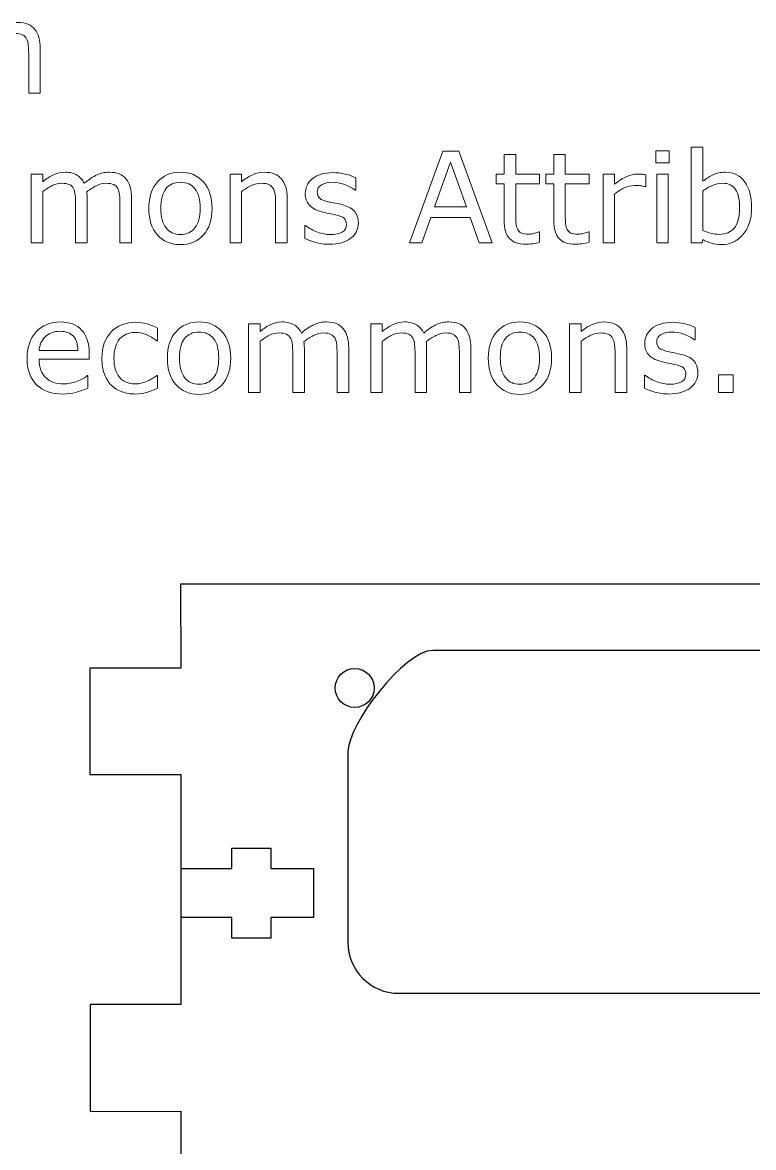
# Model space of a CAD drawing. Header units: inches. Extents: x -26 to 254, y 80 to 251.
# Drawn here: x 24.2 to 67.3, y 165.5 to 231.8 of the extents above; entities that cross this region are included whole.
import ezdxf

# ---------------------------------------------------------------- set-up
doc = ezdxf.new("R2010")
doc.units = ezdxf.units.IN
doc.header["$MEASUREMENT"] = 0
doc.layers.add('LAYER_1_0_0_0', color=7, linetype='Continuous')

# ---------------------------------------------------------------- blocks, each defined once
blk = doc.blocks.new('block 70')
at = {"layer": 'LAYER_1_0_0_0', "color": 1, "lineweight": 25}
blk.add_open_spline([(44.943, 192.581), (44.943, 193.216), (44.428, 193.731), (43.793, 193.731), (43.158, 193.731), (42.643, 193.216), (42.643, 192.581), (42.643, 191.946), (43.158, 191.431), (43.793, 191.431), (44.428, 191.431), (44.943, 191.946), (44.943, 192.581), (44.943, 192.581), (44.943, 192.581), (44.943, 192.581)], degree=3, knots=[0, 0, 0, 0, 1, 1, 1, 2, 2, 2, 3, 3, 3, 4, 4, 4, 5, 5, 5, 5], dxfattribs=at)
blk = doc.blocks.new('block 73')
at = {"layer": 'LAYER_1_0_0_0', "color": 1, "lineweight": 25}
blk.add_open_spline([(46.389, 174.597), (44.733, 174.597), (43.389, 175.94), (43.389, 177.597), (43.389, 177.597), (43.389, 188.796), (43.389, 188.796), (43.389, 190.452), (46.733, 194.796), (48.389, 194.796), (48.389, 194.796), (71.388, 194.796), (71.388, 194.796), (73.045, 194.796), (76.388, 190.452), (76.388, 188.796), (76.388, 188.796), (76.388, 177.597), (76.388, 177.597), (76.388, 175.94), (75.046, 174.597), (73.388, 174.597), (73.388, 174.597), (46.389, 174.597), (46.389, 174.597)], degree=3, knots=[0, 0, 0, 0, 1, 1, 1, 2, 2, 2, 3, 3, 3, 4, 4, 4, 5, 5, 5, 6, 6, 6, 7, 7, 7, 8, 8, 8, 8], dxfattribs=at)
blk = doc.blocks.new('block 94')
at = {"layer": 'LAYER_1_0_0_0', "color": 7, "lineweight": 25}
blk.add_open_spline([(33.553, 187.49), (33.553, 187.49), (28.187, 187.487), (28.187, 187.487), (28.187, 187.487), (28.184, 193.743), (28.184, 193.743), (28.184, 193.743), (33.542, 193.747), (33.542, 193.747), (33.542, 193.747), (33.528, 198.672), (33.528, 198.672), (33.528, 198.672), (33.532, 198.694), (33.532, 198.694), (33.532, 198.694), (80.745, 198.694), (80.745, 198.694), (80.745, 198.694), (80.745, 198.672), (80.745, 198.672), (80.745, 198.672), (80.745, 198.694), (80.745, 198.694), (82.954, 198.694), (84.745, 196.887), (84.745, 194.657), (84.745, 194.657), (84.745, 155.291), (84.745, 155.291), (84.745, 155.291), (84.781, 155.291), (84.781, 155.291), (84.781, 153.081), (82.975, 151.291), (80.745, 151.291), (80.745, 151.291), (69.424, 151.291), (69.424, 151.291), (69.424, 151.291), (66.009, 147.348), (66.009, 147.348), (66.009, 147.348), (61.609, 147.364), (61.609, 147.364), (61.609, 147.364), (61.612, 142.007), (61.612, 142.007), (61.612, 142.007), (61.612, 142.002), (61.612, 142.002), (61.612, 142.002), (55.319, 142.002), (55.319, 142.002), (55.319, 142.002), (55.316, 147.36), (55.316, 147.36), (55.316, 147.36), (41.764, 147.352), (41.764, 147.352), (41.764, 147.352), (41.766, 141.995), (41.766, 141.995), (41.766, 141.995), (35.51, 141.992), (35.51, 141.992), (35.51, 141.992), (35.507, 147.349), (35.507, 147.349), (35.507, 147.349), (33.553, 147.348), (33.553, 147.348), (33.553, 147.348), (33.553, 167.645), (33.553, 167.645), (33.553, 167.645), (28.199, 167.642), (28.199, 167.642), (28.197, 167.642), (28.195, 173.935), (28.195, 173.935), (28.195, 173.935), (33.553, 173.938), (33.553, 173.938), (33.553, 173.938), (33.553, 187.49), (33.553, 187.49)], degree=3, knots=[0, 0, 0, 0, 1, 1, 1, 2, 2, 2, 3, 3, 3, 4, 4, 4, 5, 5, 5, 6, 6, 6, 7, 7, 7, 8, 8, 8, 9, 9, 9, 10, 10, 10, 11, 11, 11, 12, 12, 12, 13, 13, 13, 14, 14, 14, 15, 15, 15, 16, 16, 16, 17, 17, 17, 18, 18, 18, 19, 19, 19, 20, 20, 20, 21, 21, 21, 22, 22, 22, 23, 23, 23, 24, 24, 24, 25, 25, 25, 26, 26, 26, 27, 27, 27, 28, 28, 28, 29, 29, 29, 29], dxfattribs=at)
blk = doc.blocks.new('block 98')
at = {"layer": 'LAYER_1_0_0_0', "color": 1, "lineweight": 25}
blk.add_lwpolyline([(33.553, 181.954), (36.556, 181.954), (36.556, 183.154), (38.857, 183.154), (38.857, 181.954), (41.357, 181.954), (41.357, 179.052), (38.857, 179.052), (38.857, 177.852), (36.556, 177.852), (36.556, 179.052), (33.553, 179.052)], dxfattribs=at)
blk = doc.blocks.new('block 101')
at = {"layer": 'LAYER_1_0_0_0', "color": 7, "lineweight": 5}
for points in [[(51.884, 218.805), (51.122, 218.805), (50.598, 220.304), (48.274, 220.304), (47.75, 218.805), (47.022, 218.805), (48.977, 224.196), (49.929, 224.196), (51.884, 218.805)], [(62.315, 223.523), (61.544, 223.523), (61.544, 224.229), (62.315, 224.229), (62.315, 223.523)], [(50.374, 220.922), (49.436, 223.562), (48.494, 220.922), (50.374, 220.922)], [(62.271, 218.805), (61.588, 218.805), (61.588, 222.851), (62.271, 222.851), (62.271, 218.805)], [(66.098, 209.985), (65.238, 209.985), (65.238, 211.022), (66.098, 211.022), (66.098, 209.985)]]:
    blk.add_lwpolyline(points, dxfattribs=at)
for points, knots in [([(25.264, 227.624), (25.264, 227.624), (24.58, 227.624), (24.58, 227.624), (24.58, 227.624), (24.58, 229.926), (24.58, 229.926), (24.58, 230.099), (24.573, 230.267), (24.557, 230.428), (24.541, 230.59), (24.508, 230.719), (24.458, 230.816), (24.402, 230.919), (24.322, 230.998), (24.219, 231.051), (24.115, 231.104), (23.965, 231.13), (23.77, 231.13), (23.579, 231.13), (23.388, 231.082), (23.198, 230.987), (23.007, 230.892), (22.817, 230.771), (22.626, 230.624), (22.633, 230.568), (22.639, 230.504), (22.644, 230.43), (22.649, 230.356), (22.651, 230.284), (22.651, 230.211), (22.651, 230.211), (22.651, 227.624), (22.651, 227.624), (22.651, 227.624), (21.968, 227.624), (21.968, 227.624), (21.968, 227.624), (21.968, 229.926), (21.968, 229.926), (21.968, 230.104), (21.96, 230.273), (21.944, 230.434), (21.928, 230.594), (21.895, 230.723), (21.845, 230.819), (21.789, 230.923), (21.709, 231), (21.606, 231.052), (21.502, 231.104), (21.352, 231.13), (21.157, 231.13), (20.971, 231.13), (20.785, 231.084), (20.598, 230.993), (20.41, 230.901), (20.224, 230.784), (20.038, 230.642), (20.038, 230.642), (20.038, 227.624), (20.038, 227.624), (20.038, 227.624), (19.355, 227.624), (19.355, 227.624), (19.355, 227.624), (19.355, 231.67), (19.355, 231.67), (19.355, 231.67), (20.038, 231.67), (20.038, 231.67), (20.038, 231.67), (20.038, 231.222), (20.038, 231.222), (20.251, 231.397), (20.463, 231.534), (20.674, 231.633), (20.886, 231.731), (21.111, 231.781), (21.35, 231.781), (21.626, 231.781), (21.859, 231.723), (22.052, 231.607), (22.244, 231.492), (22.387, 231.332), (22.481, 231.127), (22.757, 231.358), (23.007, 231.525), (23.235, 231.627), (23.461, 231.729), (23.705, 231.781), (23.963, 231.781), (24.407, 231.781), (24.735, 231.646), (24.947, 231.377), (25.158, 231.108), (25.264, 230.732), (25.264, 230.249), (25.264, 230.249), (25.264, 227.624), (25.264, 227.624)], [0, 0, 0, 0, 1, 1, 1, 2, 2, 2, 3, 3, 3, 4, 4, 4, 5, 5, 5, 6, 6, 6, 7, 7, 7, 8, 8, 8, 9, 9, 9, 10, 10, 10, 11, 11, 11, 12, 12, 12, 13, 13, 13, 14, 14, 14, 15, 15, 15, 16, 16, 16, 17, 17, 17, 18, 18, 18, 19, 19, 19, 20, 20, 20, 21, 21, 21, 22, 22, 22, 23, 23, 23, 24, 24, 24, 25, 25, 25, 26, 26, 26, 27, 27, 27, 28, 28, 28, 29, 29, 29, 30, 30, 30, 31, 31, 31, 32, 32, 32, 33, 33, 33, 33]), ([(54.682, 218.832), (54.555, 218.799), (54.416, 218.771), (54.265, 218.75), (54.114, 218.728), (53.979, 218.717), (53.862, 218.717), (53.449, 218.717), (53.135, 218.828), (52.921, 219.051), (52.706, 219.273), (52.599, 219.63), (52.599, 220.122), (52.599, 220.122), (52.599, 222.278), (52.599, 222.278), (52.599, 222.278), (52.136, 222.278), (52.136, 222.278), (52.136, 222.278), (52.136, 222.851), (52.136, 222.851), (52.136, 222.851), (52.599, 222.851), (52.599, 222.851), (52.599, 222.851), (52.599, 224.008), (52.599, 224.008), (52.599, 224.008), (53.282, 224.008), (53.282, 224.008), (53.282, 224.008), (53.282, 222.851), (53.282, 222.851), (53.282, 222.851), (54.682, 222.851), (54.682, 222.851), (54.682, 222.851), (54.682, 222.278), (54.682, 222.278), (54.682, 222.278), (53.282, 222.278), (53.282, 222.278), (53.282, 222.278), (53.282, 220.428), (53.282, 220.428), (53.282, 220.215), (53.287, 220.048), (53.297, 219.928), (53.306, 219.808), (53.34, 219.696), (53.398, 219.592), (53.451, 219.495), (53.523, 219.424), (53.616, 219.38), (53.709, 219.335), (53.85, 219.312), (54.04, 219.312), (54.151, 219.312), (54.266, 219.329), (54.387, 219.362), (54.507, 219.395), (54.593, 219.422), (54.646, 219.444), (54.646, 219.444), (54.682, 219.444), (54.682, 219.444), (54.682, 219.444), (54.682, 218.832), (54.682, 218.832)], [0, 0, 0, 0, 1, 1, 1, 2, 2, 2, 3, 3, 3, 4, 4, 4, 5, 5, 5, 6, 6, 6, 7, 7, 7, 8, 8, 8, 9, 9, 9, 10, 10, 10, 11, 11, 11, 12, 12, 12, 13, 13, 13, 14, 14, 14, 15, 15, 15, 16, 16, 16, 17, 17, 17, 18, 18, 18, 19, 19, 19, 20, 20, 20, 21, 21, 21, 22, 22, 22, 23, 23, 23, 23]), ([(57.602, 218.832), (57.474, 218.799), (57.334, 218.771), (57.184, 218.75), (57.033, 218.728), (56.899, 218.717), (56.78, 218.717), (56.368, 218.717), (56.055, 218.828), (55.84, 219.051), (55.626, 219.273), (55.518, 219.63), (55.518, 220.122), (55.518, 220.122), (55.518, 222.278), (55.518, 222.278), (55.518, 222.278), (55.055, 222.278), (55.055, 222.278), (55.055, 222.278), (55.055, 222.851), (55.055, 222.851), (55.055, 222.851), (55.518, 222.851), (55.518, 222.851), (55.518, 222.851), (55.518, 224.008), (55.518, 224.008), (55.518, 224.008), (56.202, 224.008), (56.202, 224.008), (56.202, 224.008), (56.202, 222.851), (56.202, 222.851), (56.202, 222.851), (57.602, 222.851), (57.602, 222.851), (57.602, 222.851), (57.602, 222.278), (57.602, 222.278), (57.602, 222.278), (56.202, 222.278), (56.202, 222.278), (56.202, 222.278), (56.202, 220.428), (56.202, 220.428), (56.202, 220.215), (56.206, 220.048), (56.216, 219.928), (56.226, 219.808), (56.259, 219.696), (56.317, 219.592), (56.37, 219.495), (56.443, 219.424), (56.535, 219.38), (56.628, 219.335), (56.769, 219.312), (56.959, 219.312), (57.07, 219.312), (57.185, 219.329), (57.306, 219.362), (57.426, 219.395), (57.513, 219.422), (57.566, 219.444), (57.566, 219.444), (57.602, 219.444), (57.602, 219.444), (57.602, 219.444), (57.602, 218.832), (57.602, 218.832)], [0, 0, 0, 0, 1, 1, 1, 2, 2, 2, 3, 3, 3, 4, 4, 4, 5, 5, 5, 6, 6, 6, 7, 7, 7, 8, 8, 8, 9, 9, 9, 10, 10, 10, 11, 11, 11, 12, 12, 12, 13, 13, 13, 14, 14, 14, 15, 15, 15, 16, 16, 16, 17, 17, 17, 18, 18, 18, 19, 19, 19, 20, 20, 20, 21, 21, 21, 22, 22, 22, 23, 23, 23, 23]), ([(67.182, 220.859), (67.182, 220.521), (67.134, 220.217), (67.038, 219.947), (66.943, 219.677), (66.815, 219.45), (66.653, 219.267), (66.482, 219.076), (66.294, 218.933), (66.089, 218.838), (65.884, 218.743), (65.658, 218.695), (65.412, 218.695), (65.182, 218.695), (64.982, 218.722), (64.811, 218.777), (64.64, 218.83), (64.47, 218.903), (64.304, 218.995), (64.304, 218.995), (64.261, 218.805), (64.261, 218.805), (64.261, 218.805), (63.621, 218.805), (63.621, 218.805), (63.621, 218.805), (63.621, 224.438), (63.621, 224.438), (63.621, 224.438), (64.304, 224.438), (64.304, 224.438), (64.304, 224.438), (64.304, 222.426), (64.304, 222.426), (64.495, 222.583), (64.698, 222.711), (64.912, 222.811), (65.127, 222.911), (65.368, 222.961), (65.636, 222.961), (66.114, 222.961), (66.491, 222.778), (66.767, 222.411), (67.043, 222.045), (67.182, 221.527), (67.182, 220.859)], [0, 0, 0, 0, 1, 1, 1, 2, 2, 2, 3, 3, 3, 4, 4, 4, 5, 5, 5, 6, 6, 6, 7, 7, 7, 8, 8, 8, 9, 9, 9, 10, 10, 10, 11, 11, 11, 12, 12, 12, 13, 13, 13, 14, 14, 14, 15, 15, 15, 15]), ([(30.64, 218.805), (30.64, 218.805), (29.956, 218.805), (29.956, 218.805), (29.956, 218.805), (29.956, 221.106), (29.956, 221.106), (29.956, 221.28), (29.948, 221.447), (29.933, 221.609), (29.917, 221.77), (29.884, 221.9), (29.833, 221.996), (29.778, 222.1), (29.698, 222.178), (29.594, 222.231), (29.49, 222.284), (29.341, 222.311), (29.145, 222.311), (28.954, 222.311), (28.764, 222.263), (28.573, 222.168), (28.382, 222.073), (28.192, 221.952), (28.001, 221.804), (28.009, 221.749), (28.014, 221.684), (28.019, 221.611), (28.024, 221.537), (28.027, 221.465), (28.027, 221.392), (28.027, 221.392), (28.027, 218.805), (28.027, 218.805), (28.027, 218.805), (27.343, 218.805), (27.343, 218.805), (27.343, 218.805), (27.343, 221.106), (27.343, 221.106), (27.343, 221.285), (27.335, 221.454), (27.32, 221.615), (27.304, 221.775), (27.271, 221.903), (27.22, 222), (27.165, 222.103), (27.085, 222.181), (26.981, 222.233), (26.878, 222.285), (26.728, 222.311), (26.532, 222.311), (26.346, 222.311), (26.16, 222.265), (25.973, 222.174), (25.786, 222.082), (25.599, 221.965), (25.414, 221.823), (25.414, 221.823), (25.414, 218.805), (25.414, 218.805), (25.414, 218.805), (24.731, 218.805), (24.731, 218.805), (24.731, 218.805), (24.731, 222.851), (24.731, 222.851), (24.731, 222.851), (25.414, 222.851), (25.414, 222.851), (25.414, 222.851), (25.414, 222.402), (25.414, 222.402), (25.626, 222.577), (25.839, 222.714), (26.05, 222.814), (26.262, 222.912), (26.487, 222.961), (26.726, 222.961), (27.001, 222.961), (27.235, 222.903), (27.427, 222.788), (27.619, 222.672), (27.762, 222.513), (27.857, 222.308), (28.132, 222.539), (28.383, 222.705), (28.61, 222.808), (28.837, 222.91), (29.08, 222.961), (29.339, 222.961), (29.783, 222.961), (30.111, 222.827), (30.323, 222.557), (30.534, 222.289), (30.64, 221.912), (30.64, 221.43), (30.64, 221.43), (30.64, 218.805), (30.64, 218.805)], [0, 0, 0, 0, 1, 1, 1, 2, 2, 2, 3, 3, 3, 4, 4, 4, 5, 5, 5, 6, 6, 6, 7, 7, 7, 8, 8, 8, 9, 9, 9, 10, 10, 10, 11, 11, 11, 12, 12, 12, 13, 13, 13, 14, 14, 14, 15, 15, 15, 16, 16, 16, 17, 17, 17, 18, 18, 18, 19, 19, 19, 20, 20, 20, 21, 21, 21, 22, 22, 22, 23, 23, 23, 24, 24, 24, 25, 25, 25, 26, 26, 26, 27, 27, 27, 28, 28, 28, 29, 29, 29, 30, 30, 30, 31, 31, 31, 32, 32, 32, 33, 33, 33, 33]), ([(35.387, 220.826), (35.387, 220.168), (35.218, 219.648), (34.881, 219.267), (34.544, 218.886), (34.092, 218.695), (33.525, 218.695), (32.955, 218.695), (32.501, 218.886), (32.165, 219.267), (31.829, 219.648), (31.661, 220.168), (31.661, 220.826), (31.661, 221.485), (31.829, 222.005), (32.165, 222.388), (32.501, 222.77), (32.955, 222.961), (33.525, 222.961), (34.092, 222.961), (34.544, 222.77), (34.881, 222.388), (35.218, 222.005), (35.387, 221.485), (35.387, 220.826)], [0, 0, 0, 0, 1, 1, 1, 2, 2, 2, 3, 3, 3, 4, 4, 4, 5, 5, 5, 6, 6, 6, 7, 7, 7, 8, 8, 8, 8]), ([(39.817, 218.805), (39.817, 218.805), (39.134, 218.805), (39.134, 218.805), (39.134, 218.805), (39.134, 221.106), (39.134, 221.106), (39.134, 221.292), (39.123, 221.466), (39.101, 221.629), (39.079, 221.792), (39.04, 221.919), (38.982, 222.011), (38.922, 222.112), (38.836, 222.187), (38.724, 222.237), (38.611, 222.286), (38.465, 222.311), (38.285, 222.311), (38.1, 222.311), (37.907, 222.265), (37.706, 222.174), (37.504, 222.082), (37.311, 221.965), (37.127, 221.823), (37.127, 221.823), (37.127, 218.805), (37.127, 218.805), (37.127, 218.805), (36.444, 218.805), (36.444, 218.805), (36.444, 218.805), (36.444, 222.851), (36.444, 222.851), (36.444, 222.851), (37.127, 222.851), (37.127, 222.851), (37.127, 222.851), (37.127, 222.4), (37.127, 222.4), (37.339, 222.576), (37.557, 222.714), (37.783, 222.813), (38.009, 222.911), (38.242, 222.961), (38.479, 222.961), (38.915, 222.961), (39.246, 222.829), (39.474, 222.567), (39.703, 222.304), (39.817, 221.925), (39.817, 221.43), (39.817, 221.43), (39.817, 218.805), (39.817, 218.805)], [0, 0, 0, 0, 1, 1, 1, 2, 2, 2, 3, 3, 3, 4, 4, 4, 5, 5, 5, 6, 6, 6, 7, 7, 7, 8, 8, 8, 9, 9, 9, 10, 10, 10, 11, 11, 11, 12, 12, 12, 13, 13, 13, 14, 14, 14, 15, 15, 15, 16, 16, 16, 17, 17, 17, 18, 18, 18, 18]), ([(44.009, 219.976), (44.009, 219.608), (43.856, 219.306), (43.552, 219.07), (43.247, 218.835), (42.832, 218.717), (42.305, 218.717), (42.006, 218.717), (41.732, 218.753), (41.483, 218.824), (41.233, 218.894), (41.025, 218.972), (40.856, 219.056), (40.856, 219.056), (40.856, 219.819), (40.856, 219.819), (40.856, 219.819), (40.892, 219.819), (40.892, 219.819), (41.105, 219.657), (41.342, 219.529), (41.603, 219.433), (41.864, 219.338), (42.115, 219.29), (42.355, 219.29), (42.652, 219.29), (42.884, 219.338), (43.052, 219.435), (43.22, 219.53), (43.304, 219.682), (43.304, 219.889), (43.304, 220.047), (43.258, 220.168), (43.167, 220.249), (43.076, 220.331), (42.901, 220.401), (42.644, 220.459), (42.548, 220.48), (42.423, 220.505), (42.268, 220.534), (42.114, 220.563), (41.974, 220.594), (41.847, 220.628), (41.495, 220.722), (41.246, 220.86), (41.099, 221.041), (40.952, 221.222), (40.878, 221.445), (40.878, 221.71), (40.878, 221.875), (40.912, 222.032), (40.981, 222.178), (41.049, 222.325), (41.154, 222.456), (41.294, 222.572), (41.428, 222.685), (41.6, 222.774), (41.809, 222.84), (42.017, 222.906), (42.25, 222.939), (42.507, 222.939), (42.748, 222.939), (42.992, 222.909), (43.239, 222.85), (43.486, 222.791), (43.691, 222.719), (43.855, 222.634), (43.855, 222.634), (43.855, 221.903), (43.855, 221.903), (43.855, 221.903), (43.819, 221.903), (43.819, 221.903), (43.646, 222.033), (43.437, 222.143), (43.19, 222.232), (42.943, 222.321), (42.701, 222.366), (42.464, 222.366), (42.217, 222.366), (42.009, 222.318), (41.839, 222.224), (41.669, 222.129), (41.584, 221.987), (41.584, 221.8), (41.584, 221.634), (41.635, 221.509), (41.738, 221.425), (41.838, 221.34), (42.001, 221.272), (42.226, 221.219), (42.35, 221.19), (42.489, 221.161), (42.644, 221.132), (42.798, 221.103), (42.927, 221.077), (43.03, 221.053), (43.343, 220.982), (43.584, 220.857), (43.754, 220.682), (43.924, 220.504), (44.009, 220.268), (44.009, 219.976)], [0, 0, 0, 0, 1, 1, 1, 2, 2, 2, 3, 3, 3, 4, 4, 4, 5, 5, 5, 6, 6, 6, 7, 7, 7, 8, 8, 8, 9, 9, 9, 10, 10, 10, 11, 11, 11, 12, 12, 12, 13, 13, 13, 14, 14, 14, 15, 15, 15, 16, 16, 16, 17, 17, 17, 18, 18, 18, 19, 19, 19, 20, 20, 20, 21, 21, 21, 22, 22, 22, 23, 23, 23, 24, 24, 24, 25, 25, 25, 26, 26, 26, 27, 27, 27, 28, 28, 28, 29, 29, 29, 30, 30, 30, 31, 31, 31, 32, 32, 32, 33, 33, 33, 34, 34, 34, 34]), ([(60.951, 222.112), (60.951, 222.112), (60.914, 222.112), (60.914, 222.112), (60.813, 222.136), (60.715, 222.152), (60.62, 222.163), (60.524, 222.174), (60.412, 222.178), (60.282, 222.178), (60.072, 222.178), (59.869, 222.132), (59.674, 222.039), (59.479, 221.946), (59.29, 221.826), (59.11, 221.679), (59.11, 221.679), (59.11, 218.805), (59.11, 218.805), (59.11, 218.805), (58.426, 218.805), (58.426, 218.805), (58.426, 218.805), (58.426, 222.851), (58.426, 222.851), (58.426, 222.851), (59.11, 222.851), (59.11, 222.851), (59.11, 222.851), (59.11, 222.253), (59.11, 222.253), (59.38, 222.47), (59.618, 222.625), (59.824, 222.715), (60.03, 222.806), (60.241, 222.851), (60.456, 222.851), (60.573, 222.851), (60.659, 222.848), (60.712, 222.842), (60.765, 222.836), (60.845, 222.825), (60.951, 222.808), (60.951, 222.808), (60.951, 222.112), (60.951, 222.112)], [0, 0, 0, 0, 1, 1, 1, 2, 2, 2, 3, 3, 3, 4, 4, 4, 5, 5, 5, 6, 6, 6, 7, 7, 7, 8, 8, 8, 9, 9, 9, 10, 10, 10, 11, 11, 11, 12, 12, 12, 13, 13, 13, 14, 14, 14, 15, 15, 15, 15]), ([(34.681, 220.826), (34.681, 221.347), (34.579, 221.733), (34.376, 221.986), (34.172, 222.24), (33.888, 222.366), (33.525, 222.366), (33.158, 222.366), (32.873, 222.24), (32.67, 221.986), (32.468, 221.733), (32.366, 221.347), (32.366, 220.826), (32.366, 220.323), (32.468, 219.94), (32.672, 219.681), (32.876, 219.42), (33.161, 219.29), (33.525, 219.29), (33.886, 219.29), (34.168, 219.419), (34.373, 219.677), (34.579, 219.935), (34.681, 220.318), (34.681, 220.826)], [0, 0, 0, 0, 1, 1, 1, 2, 2, 2, 3, 3, 3, 4, 4, 4, 5, 5, 5, 6, 6, 6, 7, 7, 7, 8, 8, 8, 8]), ([(66.476, 220.837), (66.476, 221.32), (66.396, 221.686), (66.238, 221.936), (66.079, 222.186), (65.822, 222.311), (65.468, 222.311), (65.27, 222.311), (65.071, 222.268), (64.868, 222.182), (64.665, 222.096), (64.477, 221.986), (64.304, 221.851), (64.304, 221.851), (64.304, 219.533), (64.304, 219.533), (64.497, 219.446), (64.663, 219.386), (64.801, 219.352), (64.94, 219.318), (65.097, 219.301), (65.273, 219.301), (65.649, 219.301), (65.943, 219.425), (66.157, 219.672), (66.369, 219.92), (66.476, 220.308), (66.476, 220.837)], [0, 0, 0, 0, 1, 1, 1, 2, 2, 2, 3, 3, 3, 4, 4, 4, 5, 5, 5, 6, 6, 6, 7, 7, 7, 8, 8, 8, 9, 9, 9, 9]), ([(28.144, 211.948), (28.144, 211.948), (25.19, 211.948), (25.19, 211.948), (25.19, 211.699), (25.227, 211.481), (25.3, 211.297), (25.375, 211.111), (25.477, 210.96), (25.606, 210.841), (25.73, 210.725), (25.879, 210.638), (26.049, 210.58), (26.221, 210.522), (26.41, 210.493), (26.616, 210.493), (26.889, 210.493), (27.164, 210.547), (27.44, 210.657), (27.717, 210.765), (27.913, 210.872), (28.031, 210.978), (28.031, 210.978), (28.067, 210.978), (28.067, 210.978), (28.067, 210.978), (28.067, 210.237), (28.067, 210.237), (27.838, 210.14), (27.605, 210.06), (27.366, 209.995), (27.128, 209.93), (26.877, 209.897), (26.615, 209.897), (25.945, 209.897), (25.423, 210.078), (25.048, 210.442), (24.671, 210.804), (24.484, 211.319), (24.484, 211.987), (24.484, 212.648), (24.664, 213.171), (25.023, 213.56), (25.383, 213.948), (25.856, 214.142), (26.444, 214.142), (26.988, 214.142), (27.407, 213.983), (27.702, 213.666), (27.997, 213.349), (28.144, 212.899), (28.144, 212.316), (28.144, 212.316), (28.144, 211.948), (28.144, 211.948)], [0, 0, 0, 0, 1, 1, 1, 2, 2, 2, 3, 3, 3, 4, 4, 4, 5, 5, 5, 6, 6, 6, 7, 7, 7, 8, 8, 8, 9, 9, 9, 10, 10, 10, 11, 11, 11, 12, 12, 12, 13, 13, 13, 14, 14, 14, 15, 15, 15, 16, 16, 16, 17, 17, 17, 18, 18, 18, 18]), ([(32.171, 210.241), (31.945, 210.132), (31.73, 210.048), (31.526, 209.988), (31.322, 209.928), (31.106, 209.897), (30.877, 209.897), (30.586, 209.897), (30.319, 209.941), (30.075, 210.026), (29.832, 210.112), (29.623, 210.241), (29.45, 210.415), (29.274, 210.588), (29.138, 210.807), (29.042, 211.072), (28.945, 211.337), (28.897, 211.647), (28.897, 212.002), (28.897, 212.662), (29.078, 213.18), (29.441, 213.556), (29.803, 213.931), (30.282, 214.12), (30.877, 214.12), (31.109, 214.12), (31.336, 214.087), (31.559, 214.022), (31.781, 213.957), (31.986, 213.878), (32.171, 213.784), (32.171, 213.784), (32.171, 213.028), (32.171, 213.028), (32.171, 213.028), (32.135, 213.028), (32.135, 213.028), (31.928, 213.188), (31.715, 213.31), (31.494, 213.396), (31.274, 213.482), (31.059, 213.524), (30.849, 213.524), (30.463, 213.524), (30.159, 213.395), (29.937, 213.138), (29.714, 212.879), (29.603, 212.5), (29.603, 212.002), (29.603, 211.516), (29.712, 211.144), (29.929, 210.883), (30.148, 210.623), (30.454, 210.493), (30.849, 210.493), (30.986, 210.493), (31.126, 210.51), (31.268, 210.546), (31.41, 210.582), (31.537, 210.628), (31.651, 210.686), (31.75, 210.736), (31.843, 210.788), (31.929, 210.845), (32.016, 210.9), (32.085, 210.949), (32.135, 210.989), (32.135, 210.989), (32.171, 210.989), (32.171, 210.989), (32.171, 210.989), (32.171, 210.241), (32.171, 210.241)], [0, 0, 0, 0, 1, 1, 1, 2, 2, 2, 3, 3, 3, 4, 4, 4, 5, 5, 5, 6, 6, 6, 7, 7, 7, 8, 8, 8, 9, 9, 9, 10, 10, 10, 11, 11, 11, 12, 12, 12, 13, 13, 13, 14, 14, 14, 15, 15, 15, 16, 16, 16, 17, 17, 17, 18, 18, 18, 19, 19, 19, 20, 20, 20, 21, 21, 21, 22, 22, 22, 23, 23, 23, 24, 24, 24, 24]), ([(36.483, 212.007), (36.483, 211.348), (36.314, 210.828), (35.977, 210.447), (35.64, 210.066), (35.188, 209.875), (34.621, 209.875), (34.05, 209.875), (33.597, 210.066), (33.261, 210.447), (32.924, 210.828), (32.757, 211.348), (32.757, 212.007), (32.757, 212.666), (32.924, 213.186), (33.261, 213.568), (33.597, 213.951), (34.05, 214.142), (34.621, 214.142), (35.188, 214.142), (35.64, 213.951), (35.977, 213.568), (36.314, 213.186), (36.483, 212.666), (36.483, 212.007)], [0, 0, 0, 0, 1, 1, 1, 2, 2, 2, 3, 3, 3, 4, 4, 4, 5, 5, 5, 6, 6, 6, 7, 7, 7, 8, 8, 8, 8]), ([(43.437, 209.985), (43.437, 209.985), (42.754, 209.985), (42.754, 209.985), (42.754, 209.985), (42.754, 212.287), (42.754, 212.287), (42.754, 212.46), (42.746, 212.628), (42.731, 212.79), (42.715, 212.951), (42.682, 213.081), (42.631, 213.177), (42.576, 213.28), (42.496, 213.359), (42.392, 213.412), (42.288, 213.465), (42.139, 213.491), (41.944, 213.491), (41.753, 213.491), (41.562, 213.444), (41.372, 213.349), (41.181, 213.253), (40.99, 213.132), (40.8, 212.985), (40.807, 212.93), (40.813, 212.865), (40.818, 212.791), (40.823, 212.717), (40.825, 212.645), (40.825, 212.573), (40.825, 212.573), (40.825, 209.985), (40.825, 209.985), (40.825, 209.985), (40.141, 209.985), (40.141, 209.985), (40.141, 209.985), (40.141, 212.287), (40.141, 212.287), (40.141, 212.465), (40.134, 212.635), (40.118, 212.795), (40.102, 212.955), (40.069, 213.084), (40.019, 213.18), (39.963, 213.284), (39.883, 213.362), (39.779, 213.413), (39.675, 213.466), (39.526, 213.491), (39.331, 213.491), (39.145, 213.491), (38.958, 213.446), (38.771, 213.354), (38.584, 213.262), (38.398, 213.145), (38.212, 213.003), (38.212, 213.003), (38.212, 209.985), (38.212, 209.985), (38.212, 209.985), (37.528, 209.985), (37.528, 209.985), (37.528, 209.985), (37.528, 214.031), (37.528, 214.031), (37.528, 214.031), (38.212, 214.031), (38.212, 214.031), (38.212, 214.031), (38.212, 213.583), (38.212, 213.583), (38.425, 213.758), (38.636, 213.895), (38.848, 213.994), (39.059, 214.093), (39.285, 214.142), (39.524, 214.142), (39.799, 214.142), (40.033, 214.084), (40.225, 213.969), (40.418, 213.853), (40.56, 213.693), (40.655, 213.488), (40.93, 213.719), (41.181, 213.886), (41.408, 213.989), (41.635, 214.091), (41.878, 214.142), (42.137, 214.142), (42.581, 214.142), (42.909, 214.007), (43.121, 213.738), (43.332, 213.469), (43.437, 213.093), (43.437, 212.611), (43.437, 212.611), (43.437, 209.985), (43.437, 209.985)], [0, 0, 0, 0, 1, 1, 1, 2, 2, 2, 3, 3, 3, 4, 4, 4, 5, 5, 5, 6, 6, 6, 7, 7, 7, 8, 8, 8, 9, 9, 9, 10, 10, 10, 11, 11, 11, 12, 12, 12, 13, 13, 13, 14, 14, 14, 15, 15, 15, 16, 16, 16, 17, 17, 17, 18, 18, 18, 19, 19, 19, 20, 20, 20, 21, 21, 21, 22, 22, 22, 23, 23, 23, 24, 24, 24, 25, 25, 25, 26, 26, 26, 27, 27, 27, 28, 28, 28, 29, 29, 29, 30, 30, 30, 31, 31, 31, 32, 32, 32, 33, 33, 33, 33]), ([(50.643, 209.985), (50.643, 209.985), (49.96, 209.985), (49.96, 209.985), (49.96, 209.985), (49.96, 212.287), (49.96, 212.287), (49.96, 212.46), (49.952, 212.628), (49.936, 212.79), (49.92, 212.951), (49.887, 213.081), (49.837, 213.177), (49.781, 213.28), (49.701, 213.359), (49.598, 213.412), (49.494, 213.465), (49.344, 213.491), (49.149, 213.491), (48.959, 213.491), (48.768, 213.444), (48.578, 213.349), (48.387, 213.253), (48.196, 213.132), (48.006, 212.985), (48.013, 212.93), (48.019, 212.865), (48.024, 212.791), (48.028, 212.717), (48.03, 212.645), (48.03, 212.573), (48.03, 212.573), (48.03, 209.985), (48.03, 209.985), (48.03, 209.985), (47.347, 209.985), (47.347, 209.985), (47.347, 209.985), (47.347, 212.287), (47.347, 212.287), (47.347, 212.465), (47.339, 212.635), (47.324, 212.795), (47.308, 212.955), (47.275, 213.084), (47.224, 213.18), (47.169, 213.284), (47.089, 213.362), (46.985, 213.413), (46.881, 213.466), (46.732, 213.491), (46.537, 213.491), (46.351, 213.491), (46.164, 213.446), (45.977, 213.354), (45.79, 213.262), (45.604, 213.145), (45.418, 213.003), (45.418, 213.003), (45.418, 209.985), (45.418, 209.985), (45.418, 209.985), (44.734, 209.985), (44.734, 209.985), (44.734, 209.985), (44.734, 214.031), (44.734, 214.031), (44.734, 214.031), (45.418, 214.031), (45.418, 214.031), (45.418, 214.031), (45.418, 213.583), (45.418, 213.583), (45.631, 213.758), (45.842, 213.895), (46.054, 213.994), (46.265, 214.093), (46.491, 214.142), (46.73, 214.142), (47.005, 214.142), (47.239, 214.084), (47.431, 213.969), (47.623, 213.853), (47.766, 213.693), (47.86, 213.488), (48.136, 213.719), (48.387, 213.886), (48.614, 213.989), (48.841, 214.091), (49.084, 214.142), (49.342, 214.142), (49.787, 214.142), (50.115, 214.007), (50.326, 213.738), (50.538, 213.469), (50.643, 213.093), (50.643, 212.611), (50.643, 212.611), (50.643, 209.985), (50.643, 209.985)], [0, 0, 0, 0, 1, 1, 1, 2, 2, 2, 3, 3, 3, 4, 4, 4, 5, 5, 5, 6, 6, 6, 7, 7, 7, 8, 8, 8, 9, 9, 9, 10, 10, 10, 11, 11, 11, 12, 12, 12, 13, 13, 13, 14, 14, 14, 15, 15, 15, 16, 16, 16, 17, 17, 17, 18, 18, 18, 19, 19, 19, 20, 20, 20, 21, 21, 21, 22, 22, 22, 23, 23, 23, 24, 24, 24, 25, 25, 25, 26, 26, 26, 27, 27, 27, 28, 28, 28, 29, 29, 29, 30, 30, 30, 31, 31, 31, 32, 32, 32, 33, 33, 33, 33]), ([(55.391, 212.007), (55.391, 211.348), (55.222, 210.828), (54.885, 210.447), (54.547, 210.066), (54.096, 209.875), (53.53, 209.875), (52.958, 209.875), (52.505, 210.066), (52.169, 210.447), (51.832, 210.828), (51.664, 211.348), (51.664, 212.007), (51.664, 212.666), (51.832, 213.186), (52.169, 213.568), (52.505, 213.951), (52.958, 214.142), (53.53, 214.142), (54.096, 214.142), (54.547, 213.951), (54.885, 213.568), (55.222, 213.186), (55.391, 212.666), (55.391, 212.007)], [0, 0, 0, 0, 1, 1, 1, 2, 2, 2, 3, 3, 3, 4, 4, 4, 5, 5, 5, 6, 6, 6, 7, 7, 7, 8, 8, 8, 8]), ([(59.821, 209.985), (59.821, 209.985), (59.137, 209.985), (59.137, 209.985), (59.137, 209.985), (59.137, 212.287), (59.137, 212.287), (59.137, 212.472), (59.126, 212.646), (59.105, 212.81), (59.084, 212.972), (59.044, 213.1), (58.987, 213.191), (58.927, 213.293), (58.841, 213.368), (58.728, 213.417), (58.615, 213.466), (58.468, 213.491), (58.289, 213.491), (58.105, 213.491), (57.911, 213.446), (57.71, 213.354), (57.509, 213.262), (57.316, 213.145), (57.131, 213.003), (57.131, 213.003), (57.131, 209.985), (57.131, 209.985), (57.131, 209.985), (56.448, 209.985), (56.448, 209.985), (56.448, 209.985), (56.448, 214.031), (56.448, 214.031), (56.448, 214.031), (57.131, 214.031), (57.131, 214.031), (57.131, 214.031), (57.131, 213.581), (57.131, 213.581), (57.343, 213.756), (57.562, 213.894), (57.788, 213.993), (58.014, 214.092), (58.245, 214.142), (58.484, 214.142), (58.918, 214.142), (59.25, 214.01), (59.479, 213.748), (59.707, 213.484), (59.821, 213.105), (59.821, 212.611), (59.821, 212.611), (59.821, 209.985), (59.821, 209.985)], [0, 0, 0, 0, 1, 1, 1, 2, 2, 2, 3, 3, 3, 4, 4, 4, 5, 5, 5, 6, 6, 6, 7, 7, 7, 8, 8, 8, 9, 9, 9, 10, 10, 10, 11, 11, 11, 12, 12, 12, 13, 13, 13, 14, 14, 14, 15, 15, 15, 16, 16, 16, 17, 17, 17, 18, 18, 18, 18]), ([(64.013, 211.156), (64.013, 210.788), (63.861, 210.486), (63.556, 210.251), (63.252, 210.015), (62.835, 209.897), (62.308, 209.897), (62.01, 209.897), (61.736, 209.933), (61.487, 210.004), (61.238, 210.075), (61.029, 210.153), (60.86, 210.237), (60.86, 210.237), (60.86, 211), (60.86, 211), (60.86, 211), (60.896, 211), (60.896, 211), (61.109, 210.838), (61.346, 210.71), (61.608, 210.614), (61.869, 210.519), (62.119, 210.471), (62.359, 210.471), (62.656, 210.471), (62.888, 210.519), (63.056, 210.615), (63.223, 210.711), (63.307, 210.863), (63.307, 211.069), (63.307, 211.228), (63.262, 211.348), (63.171, 211.43), (63.08, 211.512), (62.906, 211.581), (62.647, 211.639), (62.552, 211.66), (62.427, 211.686), (62.273, 211.715), (62.118, 211.744), (61.978, 211.775), (61.851, 211.809), (61.499, 211.902), (61.25, 212.04), (61.103, 212.221), (60.956, 212.403), (60.882, 212.626), (60.882, 212.89), (60.882, 213.056), (60.917, 213.212), (60.985, 213.359), (61.054, 213.506), (61.158, 213.637), (61.298, 213.752), (61.433, 213.865), (61.604, 213.954), (61.812, 214.02), (62.02, 214.087), (62.254, 214.12), (62.512, 214.12), (62.752, 214.12), (62.996, 214.09), (63.243, 214.031), (63.489, 213.971), (63.695, 213.899), (63.859, 213.814), (63.859, 213.814), (63.859, 213.083), (63.859, 213.083), (63.859, 213.083), (63.823, 213.083), (63.823, 213.083), (63.65, 213.214), (63.44, 213.323), (63.194, 213.413), (62.947, 213.502), (62.705, 213.546), (62.468, 213.546), (62.222, 213.546), (62.013, 213.499), (61.843, 213.404), (61.672, 213.309), (61.588, 213.168), (61.588, 212.981), (61.588, 212.815), (61.639, 212.689), (61.742, 212.605), (61.843, 212.521), (62.005, 212.453), (62.23, 212.4), (62.355, 212.371), (62.494, 212.342), (62.648, 212.313), (62.802, 212.284), (62.931, 212.258), (63.034, 212.234), (63.347, 212.162), (63.589, 212.038), (63.758, 211.862), (63.928, 211.685), (64.013, 211.449), (64.013, 211.156)], [0, 0, 0, 0, 1, 1, 1, 2, 2, 2, 3, 3, 3, 4, 4, 4, 5, 5, 5, 6, 6, 6, 7, 7, 7, 8, 8, 8, 9, 9, 9, 10, 10, 10, 11, 11, 11, 12, 12, 12, 13, 13, 13, 14, 14, 14, 15, 15, 15, 16, 16, 16, 17, 17, 17, 18, 18, 18, 19, 19, 19, 20, 20, 20, 21, 21, 21, 22, 22, 22, 23, 23, 23, 24, 24, 24, 25, 25, 25, 26, 26, 26, 27, 27, 27, 28, 28, 28, 29, 29, 29, 30, 30, 30, 31, 31, 31, 32, 32, 32, 33, 33, 33, 34, 34, 34, 34]), ([(27.483, 212.466), (27.48, 212.824), (27.391, 213.101), (27.215, 213.297), (27.04, 213.493), (26.773, 213.59), (26.415, 213.59), (26.054, 213.59), (25.767, 213.483), (25.553, 213.268), (25.339, 213.052), (25.218, 212.786), (25.19, 212.466), (25.19, 212.466), (27.483, 212.466), (27.483, 212.466)], [0, 0, 0, 0, 1, 1, 1, 2, 2, 2, 3, 3, 3, 4, 4, 4, 5, 5, 5, 5]), ([(35.778, 212.007), (35.778, 212.527), (35.675, 212.914), (35.471, 213.167), (35.267, 213.42), (34.984, 213.546), (34.621, 213.546), (34.254, 213.546), (33.969, 213.42), (33.766, 213.167), (33.564, 212.914), (33.463, 212.527), (33.463, 212.007), (33.463, 211.503), (33.565, 211.121), (33.768, 210.861), (33.972, 210.601), (34.257, 210.471), (34.621, 210.471), (34.982, 210.471), (35.264, 210.599), (35.47, 210.858), (35.675, 211.115), (35.778, 211.499), (35.778, 212.007)], [0, 0, 0, 0, 1, 1, 1, 2, 2, 2, 3, 3, 3, 4, 4, 4, 5, 5, 5, 6, 6, 6, 7, 7, 7, 8, 8, 8, 8]), ([(54.685, 212.007), (54.685, 212.527), (54.583, 212.914), (54.379, 213.167), (54.175, 213.42), (53.892, 213.546), (53.53, 213.546), (53.162, 213.546), (52.877, 213.42), (52.674, 213.167), (52.471, 212.914), (52.37, 212.527), (52.37, 212.007), (52.37, 211.503), (52.472, 211.121), (52.676, 210.861), (52.88, 210.601), (53.164, 210.471), (53.53, 210.471), (53.889, 210.471), (54.172, 210.599), (54.378, 210.858), (54.582, 211.115), (54.685, 211.499), (54.685, 212.007)], [0, 0, 0, 0, 1, 1, 1, 2, 2, 2, 3, 3, 3, 4, 4, 4, 5, 5, 5, 6, 6, 6, 7, 7, 7, 8, 8, 8, 8])]:
    blk.add_open_spline(points, degree=3, knots=knots, dxfattribs=at)

msp = doc.modelspace()

# ---------------------------------------------------------------- block references
at = {"layer": 'LAYER_1_0_0_0'}
for name in ['block 101', 'block 94', 'block 73', 'block 70', 'block 98']:
    msp.add_blockref(name, (0, 0), dxfattribs=at)

doc.saveas('drawing.dxf')
